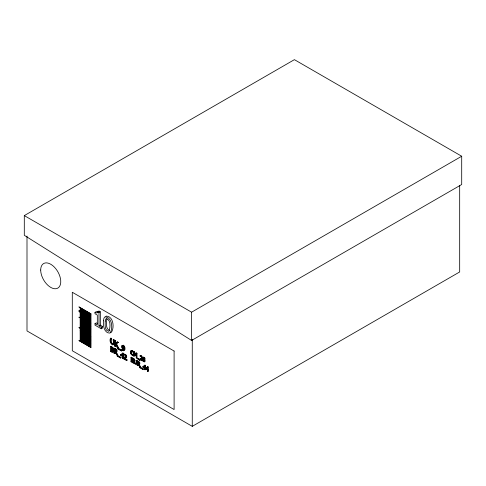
<?xml version="1.0" encoding="UTF-8"?>
<svg xmlns="http://www.w3.org/2000/svg" width="486" height="486" viewBox="0 0 486 486"><rect width="100%" height="100%" fill="white"/><g stroke="black" fill="none" stroke-linecap="round" stroke-linejoin="round"><path stroke-width="0.73" d="M123.863 349.088C124.197 351.469 121.561 348.924 121.919 350.272C125.005 352.787 125.339 346.439 122.976 345.461C120.352 344.617 121.713 349.665 123.863 349.088L124.343 348.808L123.638 348.754M130.783 351.281L131.202 350.43L132.368 350.534L133.48 351.524L133.061 352.386C132.435 350.436 130.114 351.038 130.965 353.043C130.868 355.108 133.607 354.148 133.48 355.114C129.865 356.669 129.337 347.666 133.036 351.585M100.329 311.824L98.992 311.052L97.643 311.83L96.945 313.063L95.001 312.37L95.001 313.725L97.328 315.068L97.328 324.988L95.001 323.646L95.001 325.158L101.252 328.767L102.601 327.989L102.601 326.477L100.329 325.164L98.98 325.942L98.98 312.601L100.329 311.824L100.329 325.164M98.779 311.939L98.992 311.052M122.035 345.795C124.052 342.995 126.664 349.981 123.839 350.679M106.944 318.591C106.452 322.382 105.292 328.439 109.496 330.541M144.694 358.929L144.354 359.324L143.698 358.565A0.729 0.419 60 0 1 143.504 357.969L143.862 357.599L144.67 358.419M122.758 345.844L122.946 347.605L124.343 348.31M126.184 356.596L124.459 358.06M133.996 356.129L133.996 352.557L135.211 355.691L136.147 353.796L136.147 357.368L137.003 357.429L137.003 353.279L135.959 353.115L135.096 354.926L134.197 352.101L133.547 351.724L133.547 355.867L133.996 356.129L134.373 355.91L134.373 353.765M136.341 352.897L135.472 354.707L134.573 351.882L133.547 351.724M124.222 349.495L123.541 350.005L122.436 349.337L121.919 349.592M135.211 355.691L136.214 354.209M144.257 359.865C145.508 359.245 144.299 357.52 143.297 357.338A1.458 0.844 60 0 0 142.817 357.459C143.012 358.887 141.869 362.07 144.707 361.857C143.747 359.98 146.614 358.346 143.674 357.119A1.458 0.844 60 0 0 143.194 357.24L143.151 358.358M143.091 359.178L142.957 359.968M136.311 363.449C134.306 364.257 134.446 360.071 134.689 359.148L133.808 359.087C131.676 363.522 138.613 367.544 136.888 360.412L136.001 360.357C137.477 366.742 132.569 362.866 134.3 359.373L133.808 359.087M141.159 358.212C142.866 356.736 138.413 355.673 141.286 356.147M141.748 357.751L139.944 358.984L139.944 359.561L140.326 359.348L142.538 360.624L142.538 360.15L140.776 359.13L140.399 359.348C143.03 359.13 142.841 355.497 140.399 355.406L140.023 356.214M105.748 316.556L106.319 316.076C113.438 316.289 114.623 327.613 111.373 332.315L110.662 332.485M124.945 357.757C127.308 356.256 124.106 355.333 124.015 354.385L124.459 354.13C126.943 354.13 127.782 358.018 124.981 358.504M123.414 356.542L123.414 358.218L122.97 358.474L122.97 356.797L123.468 357.089L123.918 356.305L123.414 356.013L123.414 353.334L122.891 353.03L120.552 354.713L120.552 355.4L122.423 356.481L122.867 356.226L120.996 355.132L122.393 354.154M143.285 366.912L144.536 365.958L144.536 367.641L143.285 366.912L143.285 366.316L142.89 367.149L144.536 368.096L144.536 369.573L145.405 369.627L145.016 365.557L144.555 365.296L145.405 365.332L145.405 367.689L145.849 368.406L145.016 368.376L145.016 369.852M144.512 366.049L142.89 367.149M147.72 369.488L146.073 368.534L147.331 367.574L147.331 369.251L147.72 369.026L146.468 368.303L145.685 368.765L147.331 369.712L147.331 371.189L147.805 371.462L148.2 371.237L148.2 369.761M142.89 366.547L144.95 365.065M145.685 368.765L145.685 368.157L147.738 366.681L148.2 366.942L148.2 369.299L148.643 370.016L147.805 369.986L147.805 371.462M125.576 358.158C127.338 357.04 125.807 354.349 124.015 354.385M141.347 358.82C142.841 357.878 141.541 355.594 140.023 355.624M115.249 344.282L115.996 343.809L115.249 344.282L115.249 346.39L115.729 346.117L115.729 344.003M115.249 346.39L114.641 346.044L114.641 340.753L115.249 341.105L115.249 343.535L117.606 341.907L118.347 342.338L115.972 343.881L117.977 347.97L118.456 347.69L116.452 343.608M115.249 343.535L117.606 341.907M113.445 343.869C110.82 344.179 111.519 339.793 111.543 338.408L110.936 338.056L110.456 338.335C108.263 343.055 115.419 349.367 113.767 340.249L113.159 339.896C114.982 347.763 108.925 342.995 111.063 338.687L110.456 338.335M115.972 343.881L118.347 342.338M140.399 358.741L141.189 358.267M24.3 215.602L294.407 59.657L461.7 156.243L461.7 184.51L191.593 340.455L24.3 235.309L24.3 215.602L191.593 312.188L461.7 156.243M95.001 312.37L96.35 311.593L97.492 312.146M95.001 323.646L96.35 322.868L97.51 323.542M98.98 325.942L101.252 327.254L102.601 326.477M111.063 338.687L111.543 338.408M113.159 339.896L113.639 339.617L114.246 339.969L114.222 343.766L113.572 344.708M113.767 340.249L114.246 339.969M114.641 340.753L115.121 340.473L115.729 340.826L115.729 343.262M115.249 341.105L115.729 340.826M111.774 347.125C113.681 347.581 113.019 349.574 113.062 350.212C114.714 352.301 111.883 353.188 110.65 351.366L110.65 346.482L111.094 346.22L113.663 348.268L113.724 349.173L113.171 349.592L113.937 351.591L113.013 352.125M114.641 346.044L115.121 345.765L115.729 346.117M112.296 349.44L111.209 348.79L111.659 348.535L112.946 349.112M111.659 350.88L111.209 351.135L111.209 349.331L111.659 349.076L111.659 350.88L113.074 351.487M116.348 351.402L115.085 350.928L115.085 349.088L114.641 349.343L115.085 353.413L114.076 353.346L114.076 348.462L114.526 348.201C115.856 348.565 118.226 350.661 116.658 351.973L115.85 352.241L117.357 355.236L117.8 354.98L116.294 351.986M110.65 351.366L111.094 351.111L112.309 351.809M115.516 344.088L117.187 347.514L117.667 347.235L118.456 347.69M117.831 348.486L118.311 348.207L121.846 350.248L121.366 350.989L117.831 348.948L117.831 348.486L121.366 350.528L121.846 350.248M117.831 348.948L118.311 348.207M114.641 351.184L115.085 350.928M114.076 353.346L115.085 353.413M121.919 350.272L122.436 349.337M114.641 353.668L114.641 351.724L115.285 352.095L116.628 354.816L117.071 354.555L117.8 354.98M117.217 355.716L117.661 355.454L120.929 357.344L120.929 357.769L120.485 358.024L117.217 356.141L117.217 355.716L120.929 357.769M117.217 356.141L117.661 355.454M122.891 353.03L122.442 353.292L123.414 353.334M120.552 354.713L120.996 354.458L120.996 355.145L122.423 354.045L122.423 355.959L122.867 355.697L121.439 354.877M120.929 357.344L120.485 358.024M123.918 356.827L122.97 356.274L123.414 356.013M122.97 356.797L123.918 356.305M133.061 352.386L133.48 351.524M122.423 356.481L122.423 358.164L123.414 358.218M134.197 352.101L134.573 351.882M123.924 359.026L124.902 358.516L126.98 359.719L126.98 360.278L126.536 360.539L123.924 359.026L124.367 358.085M133.067 354.652L133.48 354.458M135.959 353.115L137.003 353.279M133.547 355.867L134.373 355.91M126.98 359.719L126.536 360.539M130.983 361.748L131.87 361.305L133.699 362.362L133.699 362.866L133.304 363.091L130.983 361.748L130.983 357.459L131.372 357.228L133.699 358.571L133.304 359.306L131.475 358.249L131.475 359.427L133.571 360.691L133.182 360.916L131.475 359.932L131.475 361.529M134.92 355.521L135.588 355.473M131.475 359.427L131.87 359.203L133.571 360.187L133.571 360.691M130.983 357.459L133.304 358.802L133.699 358.571M134.3 359.373L134.689 359.148M133.571 360.187L133.182 360.916M136.949 358.31L139.719 359.907L140.102 359.689L139.719 360.272L136.949 358.31L137.325 358.091L142.161 360.843L142.538 360.624M136.949 358.668L137.325 358.449L140.102 360.053M136.001 360.357L136.888 360.412M133.699 362.362L133.304 363.091M139.944 358.984L140.326 358.765M137.702 365.63L137.702 363.923L138.091 363.698L138.091 365.405L137.204 365.344L137.204 361.049L137.593 360.825C138.765 361.141 140.849 362.987 139.47 364.136L138.759 364.372L140.083 367.003L140.472 366.778L139.154 364.148M142.538 360.15L142.161 360.843M137.702 363.443C139.452 365.016 139.269 361.845 137.702 361.827L137.702 363.443L139.196 363.637M137.702 363.923L138.656 364.02L138.091 363.698M137.204 365.344L138.091 365.405M138.261 364.245L139.439 366.632L140.472 366.778M139.962 367.422L140.351 367.197L143.224 368.856L143.224 369.232L142.835 369.457L139.962 367.799L139.962 367.422L143.224 369.232M139.962 367.799L140.351 367.197M145.016 365.557L145.405 365.332M143.224 368.856L142.835 369.457M145.016 367.914L145.405 367.689M147.738 366.681L147.349 366.906L148.2 366.942M145.016 368.376L145.849 367.945M145.685 368.157L146.073 367.932M147.805 367.173L147.805 369.524L148.2 369.299M148.643 369.554L147.805 369.524M147.331 371.189L148.2 371.237M26.997 236.068L26.997 330.923L192.268 426.344L459.677 271.953L459.677 185.658M123.924 358.346L124.902 357.805M125.424 358.249L124.459 358.777L126.98 360.278M140.776 359.13L141.219 358.905M133.443 354.434C131.645 355.084 130.339 351.566 131.931 350.862M144.597 361.28C143.4 361.687 142.963 358.65 144.142 359.622M115.85 352.241L116.215 352.228C117.448 351.421 116.251 349.501 115.17 349.088M138.759 364.372L139.081 364.36C140.454 363.212 138.376 361.365 137.204 361.049M144.567 361.797L145.271 361.049L144.64 359.646M136.116 364.257L136.493 360.642M133.48 355.114L132.708 354.993M123.28 345.674L123.9 346.172M111.853 349.161C113.554 349.975 112.339 347.186 111.209 347.356L111.209 348.79M111.671 351.396C113.785 352.763 112.77 349.185 111.209 349.331M97.643 311.83L98.98 312.601M117.126 342.187L117.867 342.618M140.399 356.001L140.399 355.406M117.187 347.514L117.977 347.97M120.668 350.029L121.846 350.71M110.65 346.482L112.199 347.411M114.076 348.462L115.644 349.404M114.641 349.343C115.954 349.197 116.907 352.362 115.133 351.469L115.729 351.84L117.071 354.555M146.073 368.528L147.331 369.251M145.405 368.151L145.849 368.406M133.699 362.866L131.372 361.523L131.372 357.228M144.925 369.348L145.405 369.627M139.439 366.632L140.083 367.003M116.628 354.816L117.357 355.236M122.423 358.164L122.97 358.474M144.105 361.62L143.619 361.25M132.022 354.598L132.362 354.823M132.332 350.977L133.103 351.743M135.236 363.82L134.276 362.356M144.36 359.859L144.694 360.357M111.373 343.219L111.604 343.572M143.242 360.77L143.012 360.241M131.208 353.614L130.874 352.745M126.02 355.503L126.172 355.843M139.348 362.708L138.091 361.596L138.091 363.218M134.373 352.338L135.114 354.713M192.268 339.289L192.268 426.344M191.593 312.188L191.593 340.455M139.719 359.907L139.719 360.272M137.325 358.091L137.325 358.449M136.627 353.498L136.627 357.647M133.304 358.802L133.304 359.306M133.103 354.677L133.103 355.333M131.87 359.707L131.87 361.305M124.459 354.13L124.459 354.829M122.97 353.589L122.97 356.274M121.366 350.528L121.366 350.989M111.659 347.101L111.659 348.535M101.252 327.254L101.252 328.767M123.875 348.262C120.364 349.076 123.152 342.673 123.875 348.262M103.457 320.784C102.947 325.334 104.083 333.329 110.024 333.092C113.274 328.39 112.09 317.066 104.97 316.854L103.961 318.142L103.457 320.784M105.237 321.076C105.255 324.326 104.247 330.492 108.67 331.324L109.083 331.075C110.237 327.364 111.142 319.976 106.319 318.622L105.596 319.375L105.237 321.076M144.336 358.917L143.978 359.543L143.321 358.783A0.729 0.419 60 0 1 143.127 358.188L143.722 357.915L144.336 358.917M143.066 359.907C143.394 363.334 145.484 359.367 143.066 359.907M174.103 351.044L72.293 292.268L72.293 350.752L174.103 409.534L174.103 351.044M90.985 313.877L79.018 306.97L90.985 313.877M90.985 314.752L80.117 308.476L90.985 314.752M90.985 315.657L80.117 309.382L90.985 315.657M90.985 316.635L80.117 310.36L90.985 316.635M90.985 317.552L79.018 310.645L90.985 317.552M90.985 318.458L79.018 311.55L90.985 318.458M90.985 319.436L80.117 313.16L90.985 319.436M90.985 320.408L80.117 314.132L90.985 320.408M90.985 321.313L80.117 315.037L90.985 321.313M90.985 322.291L80.117 316.015L90.985 322.291M90.985 323.214L80.117 316.933L90.985 323.214M90.985 324.119L79.018 317.206L90.985 324.119M90.985 325.091L80.117 318.816L90.985 325.091M90.985 326.07L80.117 319.794L90.985 326.07M90.985 326.975L80.117 320.699L90.985 326.975M90.985 327.953L80.117 321.677L90.985 327.953M90.985 328.87L80.117 322.595L90.985 328.87M90.985 329.775L80.117 323.5L90.985 329.775M90.985 330.753L80.117 324.478L90.985 330.753M90.985 331.725L80.117 325.45L90.985 331.725M90.985 332.631L80.117 326.355L90.985 332.631M90.985 333.609L80.117 327.327L90.985 333.609M90.985 334.526L79.018 327.619L90.985 334.526M90.985 335.431L80.117 329.156L90.985 335.431M90.985 336.409L80.117 330.134L90.985 336.409M90.985 337.211L80.117 330.936L90.985 337.211M90.985 338.135L80.117 331.859L90.985 338.135M90.985 339.082L80.117 332.807L90.985 339.082M90.985 340.012L80.117 333.736L90.985 340.012M90.985 340.941L80.117 334.66L90.985 340.941M90.985 341.889L80.117 335.613L90.985 341.889M90.985 342.843L80.117 336.567L90.985 342.843M90.985 343.766L80.117 337.491L90.985 343.766M90.985 344.714L80.117 338.438L90.985 344.714M90.985 345.643L80.117 339.368L90.985 345.643M90.985 346.567L80.117 340.291L90.985 346.567M90.985 347.52L79.018 340.607L90.985 347.52M40.696 270.028A14.185 8.189 60 0 0 55.744 288.745A14.185 8.189 60 0 0 55.744 268.685A14.185 8.189 60 0 0 40.696 270.028"/></g></svg>
